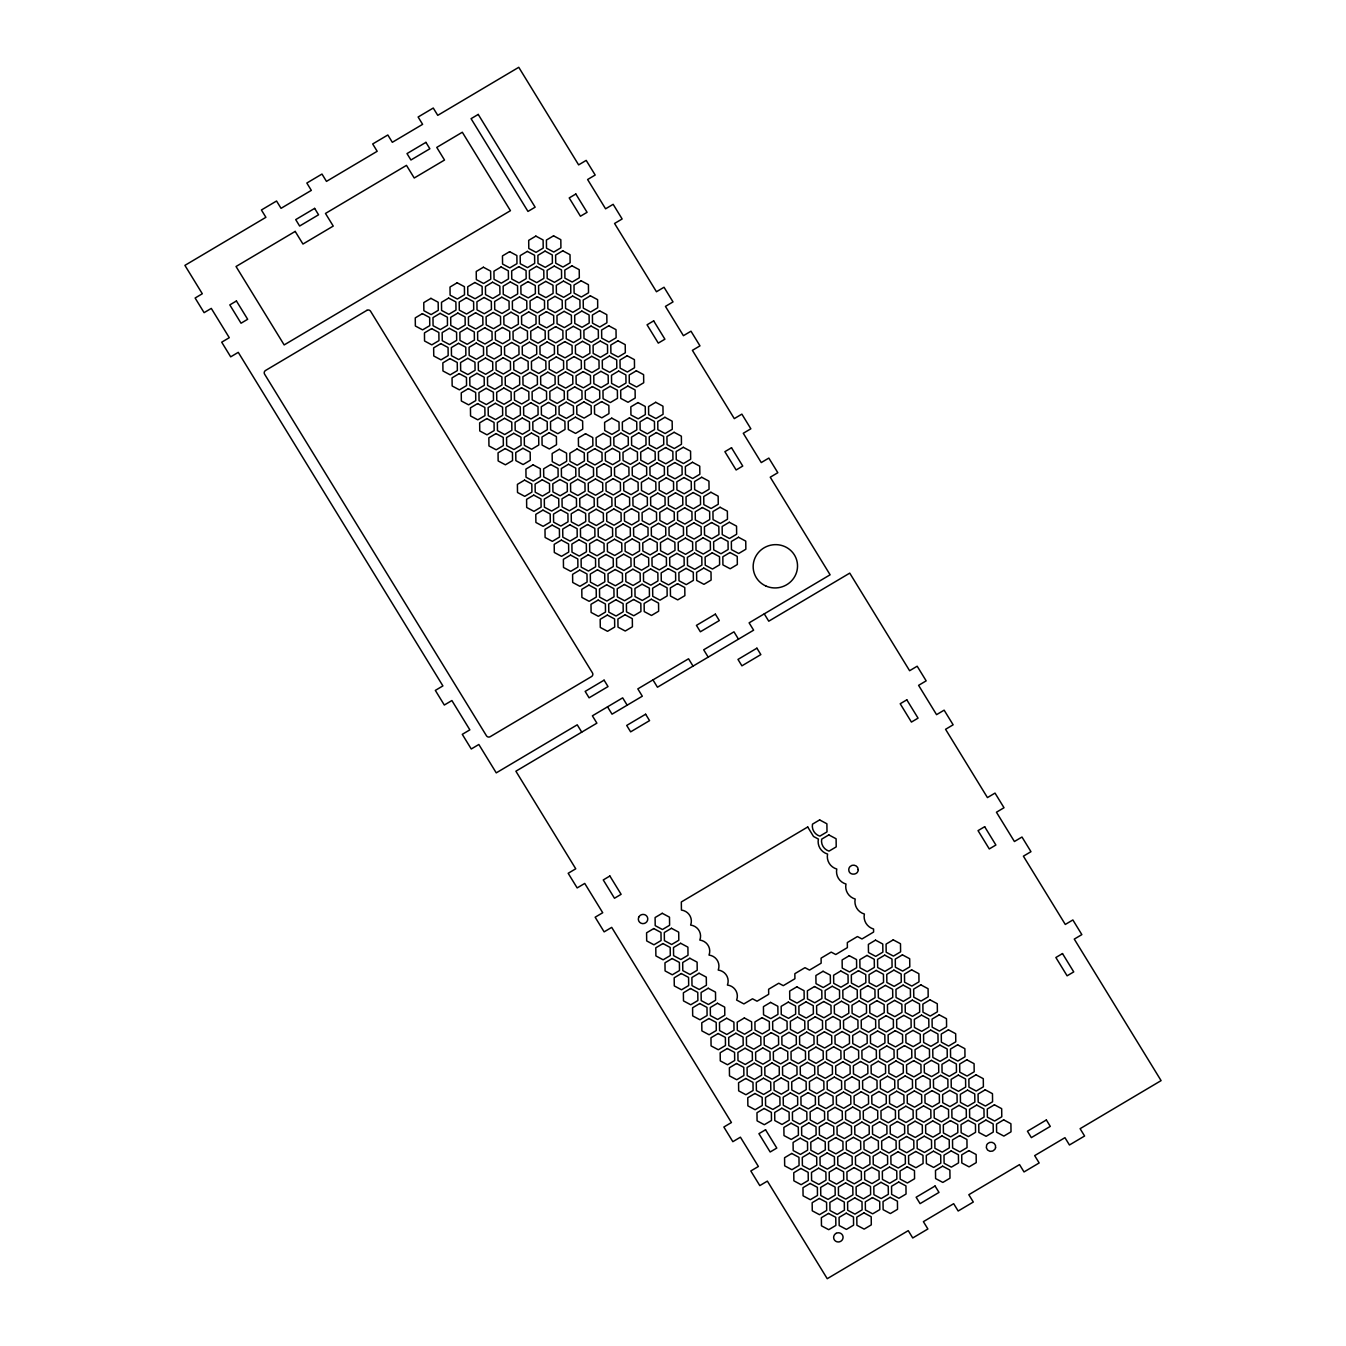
<?xml version="1.0" encoding="UTF-8"?>
<svg xmlns="http://www.w3.org/2000/svg" width="1346" height="1346" viewBox="0 0 1346 1346"><rect width="100%" height="100%" fill="white"/><g stroke="black" fill="none" stroke-linecap="round" stroke-linejoin="round"><path stroke-width="1.5" d="M764.259 613.86L768.751 621.196L849.747 573.127L909.61 670.712L917.181 666.22L926.166 680.857L918.595 685.35L936.564 714.659L944.135 710.166L953.136 724.804L945.565 729.296L987.442 797.589L995.014 793.097L1004.015 807.735L996.444 812.227L1014.413 841.519L1021.984 837.027L1030.969 851.682L1023.397 856.174L1065.292 924.45L1072.863 919.957L1081.848 934.612L1074.276 939.104L1161.093 1080.619L1080.098 1128.688L1084.59 1136.007L1069.447 1144.992L1064.955 1137.673L1034.67 1155.625L1039.162 1162.961L1024.02 1171.945L1019.528 1164.61L968.817 1194.71L973.309 1202.028L958.167 1211.013L953.675 1203.694L923.39 1221.663L927.882 1228.982L912.739 1237.967L908.247 1230.648L827.235 1278.7L767.371 1181.115L759.8 1185.607L750.816 1170.97L758.387 1166.477L740.418 1137.185L732.847 1141.677L723.862 1127.023L731.433 1122.53L611.707 927.377L604.135 931.869L595.151 917.215L602.722 912.723L584.736 883.43L577.165 887.923L568.18 873.285L575.751 868.793L515.888 771.208L596.884 723.155L592.391 715.82L622.676 697.851L627.169 705.186M738.466 639.165L733.974 631.829L703.689 649.798L708.181 657.117M693.039 666.102L688.546 658.783L637.819 688.883L642.311 696.202L612.026 714.171L607.534 706.835M652.961 679.898L657.454 687.217L753.609 630.18L749.116 622.845L830.112 574.792L770.249 477.207L777.82 472.715L768.835 458.077L761.264 462.57L743.278 433.277L750.849 428.785L741.865 414.131L734.293 418.623L692.399 350.347L699.97 345.855L690.986 331.2L683.415 335.692L665.446 306.4L673.017 301.908L664.032 287.253L656.461 291.746L614.567 223.47L622.138 218.977L613.153 204.323L605.582 208.815L587.613 179.523L595.184 175.03L586.2 160.393L578.629 164.885L518.765 67.3L437.753 115.352L433.261 108.033L418.118 117.018L422.61 124.337L392.325 142.306L387.833 134.987L372.691 143.972L377.183 151.29L326.472 181.39L321.98 174.055L306.838 183.039L311.33 190.375L281.045 208.327L276.553 201.008L261.41 209.993L265.902 217.312L184.907 265.381L202.304 293.748L195.12 298.021L204.104 312.659L211.288 308.402L229.274 337.695L221.703 342.187L230.688 356.841L238.259 352.349L442.901 685.905L435.33 690.397L444.315 705.035L451.886 700.543L469.855 729.852L462.284 734.344L471.268 748.982L478.84 744.489L496.253 772.873L577.249 724.804L581.741 732.14M858.193 869.583C858.462 875.472 848.703 875.792 848.771 869.819A4.728 4.593 -15.4 0 1 850.1 866.538C852.741 863.61 858.243 865.562 858.193 869.583M995.569 1147.785L994.879 1149.349A4.728 4.593 -15.4 0 1 986.652 1145.042L987.594 1143.663A4.728 4.593 -15.4 0 1 995.569 1147.785M638.929 916.845L638.475 917.972A4.728 4.593 -15.4 0 0 642.479 923.608A4.728 4.593 -15.4 0 0 647.763 918.914L647.577 917.736A4.728 4.593 -15.4 0 0 644.212 914.557L642.984 914.439A4.728 4.593 -15.4 0 0 638.929 916.845M836.152 1233.34L835.143 1234.046A4.728 4.593 -15.4 0 0 834.621 1240.238A4.728 4.593 -15.4 0 0 840.897 1241.214A4.728 4.593 -15.4 0 0 842.529 1235.174L841.805 1234.198A4.728 4.593 -15.4 0 0 836.152 1233.34M314.644 208.378L295.716 219.617L299.636 226.027L318.565 214.788L314.644 208.378M425.925 142.356L406.997 153.595L410.934 159.989L429.862 148.767L425.925 142.356M478.234 114.427L471.066 118.667L527.969 211.423L535.136 207.183L478.234 114.427M295.195 231.411L236.038 266.508L284.157 344.929L510.437 210.683L462.317 132.244L436.76 147.404L444.517 160.039L414.231 178.008L406.475 165.373L325.48 213.442L333.236 226.078L302.951 244.047L295.195 231.411M236.425 300.982L229.813 304.903L241.035 323.225L247.664 319.288L236.425 300.982M366.819 310.388L265.549 370.47A2.742 2.675 -15.4 0 0 264.59 374.154L486.461 735.791A2.742 2.675 -15.4 0 0 490.213 736.683L591.5 676.584A2.742 2.675 -15.4 0 0 592.459 672.899L370.587 311.263A2.742 2.675 -15.4 0 0 366.819 310.388M575.836 194.009L569.207 197.929L580.446 216.235L587.075 212.315L575.836 194.009M430.922 298.358L423.771 302.598L423.872 310.724L431.124 314.594L438.274 310.337L438.173 302.227L430.922 298.358M457.152 282.795L450.001 287.035L450.102 295.161L457.354 299.031L464.505 294.774L464.404 286.664L457.152 282.795M483.382 267.231L476.232 271.471L476.333 279.598L483.584 283.468L490.735 279.211L490.634 271.101L483.382 267.231M509.612 251.668L502.462 255.908L502.563 264.035L509.814 267.904L516.965 263.648L516.881 255.538L509.612 251.668M535.843 236.105L528.692 240.345L528.793 248.472L536.045 252.341L543.212 248.085L543.111 239.975L535.843 236.105M422.408 313.635L415.258 317.875L415.359 326.001L422.61 329.871L429.761 325.631L429.66 317.505L422.408 313.635M448.639 298.072L441.488 302.312L441.589 310.438L448.841 314.308L455.991 310.068L455.89 301.941L448.639 298.072M474.869 282.509L467.718 286.748L467.819 294.875L475.071 298.745L482.221 294.505L482.12 286.378L474.869 282.509M501.099 266.945L493.948 271.185L494.049 279.312L501.301 283.182L508.452 278.942L508.351 270.815L501.099 266.945M527.329 251.382L520.179 255.622L520.279 263.749L527.531 267.618L534.682 263.379L534.581 255.252L527.329 251.382M553.559 235.819L546.409 240.059L546.51 248.186L553.761 252.055L560.912 247.815L560.828 239.689L553.559 235.819M440.125 313.349L432.975 317.606L433.075 325.715L440.327 329.585L447.478 325.345L447.377 317.219L440.125 313.349M466.355 297.786L459.205 302.042L459.306 310.152L466.557 314.022L473.708 309.782L473.607 301.655L466.355 297.786M492.586 282.223L485.435 286.479L485.536 294.589L492.787 298.459L499.938 294.219L499.837 286.092L492.586 282.223M518.816 266.659L511.665 270.916L511.766 279.026L519.018 282.896L526.168 278.656L526.067 270.529L518.816 266.659M545.046 251.096L537.895 255.353L537.996 263.463L545.248 267.332L552.398 263.093L552.297 254.966L545.046 251.096M431.612 328.626L424.461 332.883L424.545 340.992L431.814 344.862L438.964 340.622L438.863 332.496L431.612 328.626M457.842 313.063L450.691 317.32L450.792 325.429L458.044 329.299L465.194 325.059L465.093 316.933L457.842 313.063M484.072 297.5L476.921 301.756L477.022 309.866L484.274 313.736L491.425 309.496L491.324 301.369L484.072 297.5M510.302 281.937L503.152 286.193L503.253 294.303L510.504 298.173L517.655 293.933L517.554 285.806L510.302 281.937M536.532 266.373L529.382 270.63L529.483 278.74L536.734 282.61L543.885 278.37L543.784 270.243L536.532 266.373M562.763 250.81L555.612 255.067L555.713 263.177L562.965 267.046L570.115 262.806L570.014 254.68L562.763 250.81M449.328 328.34L442.161 332.597L442.262 340.706L449.53 344.576L456.681 340.336L456.58 332.226L449.328 328.34M475.559 312.777L468.408 317.033L468.492 325.143L475.761 329.013L482.911 324.773L482.81 316.663L475.559 312.777M501.789 297.214L494.638 301.47L494.739 309.58L501.991 313.45L509.141 309.21L509.04 301.1L501.789 297.214M528.019 281.651L520.868 285.907L520.969 294.017L528.221 297.887L535.371 293.647L535.271 285.537L528.019 281.651M554.249 266.087L547.099 270.344L547.199 278.454L554.451 282.324L561.602 278.084L561.501 269.957L554.249 266.087M440.798 343.634L433.648 347.874L433.749 355.983L441 359.853L448.168 355.613L448.067 347.504L440.798 343.634M467.045 328.071L459.878 332.311L459.979 340.42L467.23 344.29L474.398 340.05L474.297 331.94L467.045 328.071M493.275 312.508L486.108 316.747L486.209 324.857L493.477 328.727L500.628 324.487L500.527 316.377L493.275 312.508M519.506 296.944L512.355 301.184L512.439 309.294L519.707 313.164L526.858 308.924L526.757 300.814L519.506 296.944M545.736 281.381L538.585 285.621L538.686 293.731L545.938 297.601L553.088 293.361L552.987 285.251L545.736 281.381M571.966 265.818L564.815 270.058L564.916 278.168L572.168 282.037L579.318 277.798L579.217 269.688L571.966 265.818M458.515 343.348L451.364 347.588L451.465 355.697L458.717 359.567L465.867 355.327L465.783 347.218L458.515 343.348M484.745 327.785L477.594 332.025L477.695 340.134L484.947 344.004L492.114 339.764L492.013 331.654L484.745 327.785M510.992 312.222L503.825 316.461L503.926 324.571L511.177 328.441L518.345 324.201L518.244 316.091L510.992 312.222M537.222 296.658L530.055 300.898L530.156 309.008L537.424 312.878L544.575 308.638L544.474 300.528L537.222 296.658M563.452 281.095L556.302 285.335L556.386 293.445L563.654 297.315L570.805 293.075L570.704 284.965L563.452 281.095M450.001 358.625L442.851 362.865L442.952 370.974L450.203 374.844L457.354 370.604L457.253 362.495L450.001 358.625M476.232 343.062L469.081 347.302L469.182 355.411L476.434 359.281L483.584 355.041L483.483 346.932L476.232 343.062M502.462 327.499L495.311 331.739L495.412 339.848L502.664 343.718L509.814 339.478L509.73 331.368L502.462 327.499M528.692 311.936L521.541 316.175L521.642 324.285L528.894 328.155L536.061 323.915L535.96 315.805L528.692 311.936M554.939 296.372L547.772 300.612L547.872 308.722L555.124 312.592L562.292 308.352L562.191 300.242L554.939 296.372M581.169 280.809L574.002 285.049L574.103 293.159L581.371 297.029L588.522 292.789L588.421 284.679L581.169 280.809M467.718 358.339L460.568 362.579L460.669 370.688L467.92 374.558L475.071 370.318L474.97 362.209L467.718 358.339M493.948 342.776L486.798 347.016L486.899 355.125L494.15 358.995L501.301 354.755L501.2 346.645L493.948 342.776M520.179 327.213L513.028 331.453L513.129 339.562L520.38 343.432L527.531 339.192L527.43 331.082L520.179 327.213M546.409 311.649L539.258 315.889L539.359 323.999L546.611 327.869L553.761 323.629L553.677 315.519L546.409 311.649M572.639 296.086L565.488 300.326L565.589 308.436L572.841 312.306L580.008 308.066L579.907 299.956L572.639 296.086M459.205 373.616L452.054 377.856L452.155 385.982L459.407 389.852L466.557 385.595L466.456 377.486L459.205 373.616M485.435 358.053L478.284 362.293L478.385 370.402L485.637 374.289L492.787 370.032L492.686 361.923L485.435 358.053M511.665 342.49L504.514 346.73L504.615 354.839L511.867 358.726L519.018 354.469L518.917 346.359L511.665 342.49M537.895 326.927L530.745 331.166L530.846 339.276L538.097 343.163L545.248 338.906L545.147 330.796L537.895 326.927M564.125 311.363L556.975 315.603L557.076 323.713L564.327 327.6L571.478 323.343L571.377 315.233L564.125 311.363M590.356 295.8L583.205 300.04L583.306 308.15L590.558 312.036L597.708 307.78L597.624 299.67L590.356 295.8M476.921 373.33L469.771 377.57L469.872 385.696L477.123 389.566L484.274 385.309L484.173 377.2L476.921 373.33M503.152 357.767L496.001 362.007L496.102 370.133L503.354 374.003L510.504 369.746L510.403 361.637L503.152 357.767M529.382 342.204L522.231 346.444L522.332 354.57L529.584 358.44L536.734 354.183L536.633 346.073L529.382 342.204M555.612 326.641L548.461 330.88L548.562 339.007L555.814 342.877L562.965 338.62L562.864 330.51L555.612 326.641M581.842 311.077L574.692 315.317L574.792 323.444L582.044 327.314L589.195 323.057L589.094 314.947L581.842 311.077M468.408 388.607L461.257 392.847L461.341 400.973L468.61 404.843L475.761 400.586L475.66 392.477L468.408 388.607M494.638 373.044L487.488 377.284L487.589 385.41L494.84 389.28L501.991 385.023L501.89 376.914L494.638 373.044M520.868 357.481L513.718 361.721L513.819 369.847L521.07 373.717L528.221 369.46L528.12 361.351L520.868 357.481M547.099 341.918L539.948 346.158L540.049 354.284L547.3 358.154L554.451 353.897L554.35 345.787L547.099 341.918M573.329 326.355L566.178 330.594L566.279 338.721L573.531 342.591L580.681 338.334L580.58 330.224L573.329 326.355M599.559 310.791L592.408 315.031L592.509 323.158L599.761 327.028L606.911 322.771L606.81 314.661L599.559 310.791M486.125 388.321L478.957 392.561L479.058 400.687L486.327 404.557L493.477 400.317L493.376 392.191L486.125 388.321M512.355 372.758L505.204 376.998L505.288 385.124L512.557 388.994L519.707 384.754L519.606 376.628L512.355 372.758M538.585 357.195L531.434 361.435L531.535 369.561L538.787 373.431L545.938 369.191L545.837 361.065L538.585 357.195M564.815 341.632L557.665 345.872L557.766 353.998L565.017 357.868L572.168 353.628L572.067 345.501L564.815 341.632M591.045 326.069L583.895 330.308L583.996 338.435L591.247 342.305L598.398 338.065L598.297 329.938L591.045 326.069M477.594 403.598L470.444 407.855L470.545 415.964L477.796 419.834L484.964 415.594L484.863 407.468L477.594 403.598M503.841 388.035L496.674 392.292L496.775 400.401L504.027 404.271L511.194 400.031L511.093 391.905L503.841 388.035M530.072 372.472L522.904 376.729L523.005 384.838L530.274 388.708L537.424 384.468L537.323 376.342L530.072 372.472M556.302 356.909L549.151 361.165L549.235 369.275L556.504 373.145L563.654 368.905L563.553 360.778L556.302 356.909M582.532 341.346L575.381 345.602L575.482 353.712L582.734 357.582L589.885 353.342L589.784 345.215L582.532 341.346M608.762 325.782L601.612 330.039L601.712 338.149L608.964 342.019L616.115 337.779L616.014 329.652L608.762 325.782M495.311 403.312L488.161 407.569L488.262 415.678L495.513 419.548L502.664 415.308L502.58 407.182L495.311 403.312M521.541 387.749L514.391 392.006L514.492 400.115L521.743 403.985L528.911 399.745L528.81 391.619L521.541 387.749M547.788 372.186L540.621 376.443L540.722 384.552L547.973 388.422L555.141 384.182L555.04 376.056L547.788 372.186M574.019 356.623L566.851 360.879L566.952 368.989L574.22 372.859L581.371 368.619L581.27 360.492L574.019 356.623M600.249 341.06L593.098 345.316L593.182 353.426L600.451 357.296L607.601 353.056L607.5 344.929L600.249 341.06M486.798 418.589L479.647 422.846L479.748 430.956L487 434.825L494.15 430.585L494.049 422.459L486.798 418.589M513.028 403.026L505.877 407.283L505.978 415.392L513.23 419.262L520.38 415.022L520.279 406.896L513.028 403.026M539.258 387.463L532.107 391.72L532.208 399.829L539.46 403.699L546.611 399.459L546.526 391.333L539.258 387.463M565.488 371.9L558.338 376.157L558.439 384.266L565.69 388.136L572.858 383.896L572.757 375.77L565.488 371.9M591.735 356.337L584.568 360.593L584.669 368.703L591.92 372.573L599.088 368.333L598.987 360.206L591.735 356.337M617.965 340.774L610.798 345.03L610.899 353.14L618.167 357.01L625.318 352.77L625.217 344.643L617.965 340.774M653.668 320.87L647.056 324.807L658.278 343.112L664.907 339.192L653.668 320.87M504.514 418.32L497.364 422.56L497.465 430.67L504.716 434.539L511.867 430.299L511.766 422.19L504.514 418.32M530.745 402.757L523.594 406.997L523.695 415.106L530.947 418.976L538.097 414.736L537.996 406.627L530.745 402.757M556.975 387.194L549.824 391.434L549.925 399.543L557.177 403.413L564.327 399.173L564.226 391.063L556.975 387.194M583.205 371.631L576.054 375.871L576.155 383.98L583.407 387.85L590.558 383.61L590.473 375.5L583.205 371.631M609.435 356.051L602.285 360.307L602.385 368.417L609.637 372.287L616.805 368.047L616.704 359.937L609.435 356.051M496.001 433.597L488.85 437.837L488.951 445.947L496.203 449.816L503.354 445.576L503.253 437.467L496.001 433.597M522.231 418.034L515.081 422.274L515.182 430.384L522.433 434.253L529.584 430.013L529.483 421.904L522.231 418.034M548.461 402.471L541.311 406.711L541.412 414.82L548.663 418.69L555.814 414.45L555.713 406.341L548.461 402.471M574.692 386.908L567.541 391.148L567.642 399.257L574.893 403.127L582.044 398.887L581.943 390.777L574.692 386.908M600.922 371.345L593.771 375.584L593.872 383.694L601.124 387.564L608.274 383.324L608.173 375.214L600.922 371.345M627.152 355.781L620.001 360.021L620.102 368.131L627.354 372.001L634.504 367.761L634.42 359.651L627.152 355.781M513.718 433.311L506.567 437.551L506.668 445.661L513.92 449.53L521.07 445.29L520.969 437.181L513.718 433.311M539.948 417.748L532.797 421.988L532.898 430.097L540.15 433.967L547.3 429.727L547.199 421.618L539.948 417.748M566.178 402.185L559.027 406.425L559.128 414.534L566.38 418.404L573.531 414.164L573.43 406.055L566.178 402.185M592.408 386.622L585.258 390.862L585.359 398.971L592.61 402.841L599.761 398.601L599.66 390.491L592.408 386.622M618.638 371.059L611.488 375.298L611.589 383.408L618.84 387.278L625.991 383.038L625.89 374.928L618.638 371.059M505.204 448.588L498.054 452.828L498.138 460.938L505.406 464.807L512.557 460.568L512.456 452.458L505.204 448.588M531.434 433.025L524.284 437.265L524.385 445.375L531.636 449.244L538.787 445.004L538.686 436.895L531.434 433.025M557.665 417.462L550.514 421.702L550.615 429.811L557.867 433.681L565.017 429.441L564.916 421.332L557.665 417.462M583.895 401.899L576.744 406.139L576.845 414.248L584.097 418.118L591.247 413.878L591.146 405.769L583.895 401.899M610.125 386.336L602.974 390.576L603.075 398.685L610.327 402.555L617.478 398.315L617.377 390.205L610.125 386.336M636.355 370.773L629.205 375.012L629.305 383.122L636.557 386.992L643.708 382.752L643.607 374.642L636.355 370.773M522.921 448.302L515.754 452.542L515.855 460.652L523.123 464.538L530.274 460.282L530.173 452.172L522.921 448.302M549.151 432.739L542.001 436.979L542.085 445.089L549.353 448.975L556.504 444.718L556.403 436.609L549.151 432.739M575.381 417.176L568.231 421.416L568.332 429.525L575.583 433.412L582.734 429.155L582.633 421.046L575.381 417.176M601.612 401.613L594.461 405.853L594.562 413.962L601.813 417.849L608.964 413.592L608.863 405.483L601.612 401.613M627.842 386.05L620.691 390.29L620.792 398.399L628.044 402.286L635.194 398.029L635.093 389.919L627.842 386.05M533.066 464.841L525.916 469.081L526.017 477.207L533.268 481.077L540.419 476.837L540.318 468.711L533.066 464.841M559.297 449.278L552.146 453.518L552.247 461.644L559.499 465.514L566.649 461.274L566.548 453.148L559.297 449.278M585.527 433.715L578.376 437.955L578.477 446.081L585.729 449.951L592.879 445.711L592.778 437.585L585.527 433.715M611.757 418.152L604.606 422.392L604.707 430.518L611.959 434.388L619.11 430.148L619.009 422.021L611.757 418.152M637.987 402.589L630.837 406.829L630.938 414.955L638.189 418.825L645.34 414.585L645.239 406.458L637.987 402.589M524.553 480.118L517.402 484.375L517.503 492.485L524.755 496.354L531.906 492.114L531.805 483.988L524.553 480.118M550.783 464.555L543.633 468.812L543.734 476.921L550.985 480.791L558.136 476.551L558.035 468.425L550.783 464.555M577.013 448.992L569.863 453.249L569.964 461.358L577.215 465.228L584.366 460.988L584.265 452.862L577.013 448.992M603.244 433.429L596.093 437.686L596.194 445.795L603.445 449.665L610.596 445.425L610.495 437.299L603.244 433.429M629.474 417.866L622.323 422.122L622.424 430.232L629.676 434.102L636.826 429.862L636.725 421.735L629.474 417.866M655.704 402.303L648.553 406.559L648.654 414.669L655.906 418.539L663.056 414.299L662.955 406.172L655.704 402.303M542.27 479.832L535.102 484.089L535.203 492.199L542.472 496.068L549.622 491.828L549.521 483.702L542.27 479.832M568.5 464.269L561.349 468.526L561.45 476.635L568.702 480.505L575.852 476.265L575.751 468.139L568.5 464.269M594.73 448.706L587.579 452.963L587.68 461.072L594.932 464.942L602.083 460.702L601.982 452.576L594.73 448.706M620.96 433.143L613.81 437.4L613.911 445.509L621.162 449.379L628.313 445.139L628.212 437.013L620.96 433.143M647.19 417.58L640.04 421.836L640.141 429.946L647.392 433.816L654.543 429.576L654.442 421.449L647.19 417.58M533.756 495.109L526.589 499.366L526.69 507.476L533.941 511.345L541.109 507.106L541.008 498.996L533.756 495.109M559.986 479.546L552.819 483.803L552.92 491.913L560.172 495.782L567.339 491.542L567.238 483.433L559.986 479.546M586.217 463.983L579.049 468.24L579.15 476.349L586.419 480.219L593.569 475.979L593.468 467.87L586.217 463.983M612.447 448.42L605.296 452.677L605.397 460.786L612.649 464.656L619.799 460.416L619.698 452.306L612.447 448.42M638.677 432.857L631.526 437.114L631.627 445.223L638.879 449.093L646.03 444.853L645.929 436.743L638.677 432.857M664.907 417.294L657.757 421.55L657.858 429.66L665.109 433.53L672.26 429.29L672.159 421.18L664.907 417.294M551.456 494.84L544.306 499.08L544.407 507.19L551.658 511.059L558.826 506.819L558.725 498.71L551.456 494.84M577.703 479.277L570.536 483.517L570.637 491.627L577.888 495.496L585.056 491.256L584.955 483.147L577.703 479.277M603.933 463.714L596.766 467.954L596.867 476.063L604.118 479.933L611.286 475.693L611.185 467.584L603.933 463.714M630.164 448.151L622.996 452.391L623.097 460.5L630.365 464.37L637.516 460.13L637.415 452.02L630.164 448.151M656.394 432.588L649.243 436.827L649.327 444.937L656.596 448.807L663.746 444.567L663.645 436.457L656.394 432.588M542.943 510.117L535.792 514.357L535.893 522.467L543.145 526.336L550.295 522.097L550.194 513.987L542.943 510.117M569.173 494.554L562.022 498.794L562.123 506.904L569.375 510.773L576.525 506.533L576.425 498.424L569.173 494.554M595.403 478.991L588.252 483.231L588.353 491.34L595.605 495.21L602.772 490.97L602.672 482.861L595.403 478.991M621.65 463.428L614.483 467.668L614.584 475.777L621.835 479.647L629.003 475.407L628.902 467.298L621.65 463.428M647.88 447.865L640.713 452.105L640.814 460.214L648.065 464.084L655.233 459.844L655.132 451.734L647.88 447.865M674.11 432.302L666.943 436.541L667.044 444.651L674.312 448.521L681.463 444.281L681.362 436.171L674.11 432.302M560.659 509.831L553.509 514.071L553.61 522.181L560.861 526.05L568.012 521.811L567.911 513.701L560.659 509.831M586.89 494.268L579.739 498.508L579.84 506.618L587.092 510.487L594.242 506.247L594.141 498.138L586.89 494.268M613.12 478.705L605.969 482.945L606.07 491.054L613.322 494.924L620.472 490.684L620.371 482.575L613.12 478.705M639.35 463.142L632.199 467.382L632.3 475.491L639.552 479.361L646.719 475.121L646.618 467.012L639.35 463.142M665.597 447.579L658.43 451.819L658.53 459.928L665.782 463.798L672.95 459.558L672.849 451.448L665.597 447.579M552.146 525.108L544.995 529.348L545.096 537.458L552.348 541.344L559.499 537.088L559.398 528.978L552.146 525.108M578.376 509.545L571.226 513.785L571.327 521.895L578.578 525.781L585.729 521.525L585.628 513.415L578.376 509.545M604.606 493.982L597.456 498.222L597.557 506.332L604.808 510.218L611.959 505.961L611.858 497.852L604.606 493.982M630.837 478.419L623.686 482.659L623.787 490.768L631.038 494.655L638.189 490.398L638.088 482.289L630.837 478.419M657.067 462.856L649.916 467.096L650.017 475.205L657.269 479.092L664.419 474.835L664.318 466.726L657.067 462.856M683.297 447.293L676.146 451.533L676.247 459.642L683.499 463.529L690.666 459.272L690.565 451.162L683.297 447.293M569.863 524.822L562.712 529.062L562.813 537.189L570.065 541.058L577.215 536.802L577.114 528.692L569.863 524.822M596.093 509.259L588.942 513.499L589.043 521.625L596.295 525.495L603.445 521.239L603.345 513.129L596.093 509.259M622.323 493.696L615.172 497.936L615.273 506.062L622.525 509.932L629.676 505.675L629.575 497.566L622.323 493.696M648.553 478.133L641.403 482.373L641.504 490.499L648.755 494.369L655.906 490.112L655.805 482.003L648.553 478.133M674.783 462.57L667.633 466.81L667.734 474.936L674.985 478.806L682.136 474.549L682.035 466.439L674.783 462.57M561.349 540.099L554.199 544.339L554.3 552.466L561.551 556.335L568.702 552.079L568.601 543.969L561.349 540.099M587.579 524.536L580.429 528.776L580.53 536.903L587.781 540.772L594.932 536.516L594.831 528.406L587.579 524.536M613.81 508.973L606.659 513.213L606.76 521.339L614.012 525.209L621.162 520.952L621.061 512.843L613.81 508.973M640.04 493.41L632.889 497.65L632.99 505.776L640.242 509.646L647.392 505.389L647.291 497.28L640.04 493.41M666.27 477.847L659.119 482.087L659.22 490.213L666.472 494.083L673.623 489.826L673.522 481.717L666.27 477.847M692.5 462.284L685.35 466.524L685.451 474.65L692.702 478.52L699.853 474.263L699.752 466.153L692.5 462.284M731.517 447.747L724.888 451.684L736.127 469.99L742.74 466.053L731.517 447.747M579.066 539.813L571.899 544.053L572 552.18L579.268 556.049L586.419 551.81L586.318 543.683L579.066 539.813M605.296 524.25L598.146 528.49L598.247 536.617L605.498 540.486L612.649 536.246L612.548 528.12L605.296 524.25M631.526 508.687L624.376 512.927L624.477 521.053L631.728 524.923L638.879 520.683L638.778 512.557L631.526 508.687M657.757 493.124L650.606 497.364L650.707 505.49L657.958 509.36L665.109 505.12L665.008 496.994L657.757 493.124M683.987 477.561L676.836 481.801L676.937 489.927L684.189 493.797L691.339 489.557L691.238 481.431L683.987 477.561M570.553 555.09L563.385 559.33L563.486 567.457L570.738 571.327L577.905 567.087L577.804 558.96L570.553 555.09M596.783 539.527L589.615 543.767L589.716 551.894L596.968 555.763L604.135 551.524L604.034 543.397L596.783 539.527M623.013 523.964L615.845 528.204L615.946 536.331L623.215 540.2L630.365 535.96L630.265 527.834L623.013 523.964M649.243 508.401L642.092 512.641L642.193 520.767L649.445 524.637L656.596 520.397L656.495 512.271L649.243 508.401M675.473 492.838L668.323 497.078L668.424 505.204L675.675 509.074L682.826 504.834L682.725 496.708L675.473 492.838M701.703 477.275L694.553 481.515L694.654 489.641L701.905 493.511L709.056 489.271L708.955 481.145L701.703 477.275M588.252 554.804L581.102 559.061L581.203 567.171L588.454 571.04L595.622 566.801L595.521 558.674L588.252 554.804M614.499 539.241L607.332 543.498L607.433 551.608L614.685 555.477L621.852 551.237L621.751 543.111L614.499 539.241M640.73 523.678L633.562 527.935L633.663 536.045L640.915 539.914L648.082 535.674L647.981 527.548L640.73 523.678M666.96 508.115L659.792 512.372L659.893 520.481L667.162 524.351L674.312 520.111L674.211 511.985L666.96 508.115M693.19 492.552L686.039 496.809L686.124 504.918L693.392 508.788L700.543 504.548L700.442 496.422L693.19 492.552M579.739 570.081L572.588 574.338L572.689 582.448L579.941 586.318L587.092 582.078L586.991 573.951L579.739 570.081M605.969 554.518L598.819 558.775L598.92 566.885L606.171 570.754L613.322 566.515L613.221 558.388L605.969 554.518M632.199 538.955L625.049 543.212L625.15 551.322L632.401 555.191L639.569 550.951L639.468 542.825L632.199 538.955M658.446 523.392L651.279 527.649L651.38 535.758L658.631 539.628L665.799 535.388L665.698 527.262L658.446 523.392M684.677 507.829L677.509 512.086L677.61 520.195L684.862 524.065L692.029 519.825L691.928 511.699L684.677 507.829M710.907 492.266L703.739 496.523L703.84 504.632L711.109 508.502L718.259 504.262L718.158 496.136L710.907 492.266M597.456 569.795L590.305 574.052L590.406 582.162L597.658 586.032L604.808 581.792L604.707 573.682L597.456 569.795M623.686 554.232L616.535 558.489L616.636 566.599L623.888 570.468L631.038 566.229L630.938 558.119L623.686 554.232M649.916 538.669L642.765 542.926L642.866 551.036L650.118 554.905L657.269 550.665L657.168 542.556L649.916 538.669M676.146 523.106L668.996 527.363L669.097 535.472L676.348 539.342L683.516 535.102L683.415 526.993L676.146 523.106M702.393 507.543L695.226 511.8L695.327 519.909L702.578 523.779L709.746 519.539L709.645 511.43L702.393 507.543M588.942 585.089L581.792 589.329L581.893 597.439L589.144 601.309L596.295 597.069L596.194 588.959L588.942 585.089M615.172 569.526L608.022 573.766L608.123 581.876L615.374 585.746L622.525 581.506L622.424 573.396L615.172 569.526M641.403 553.963L634.252 558.203L634.353 566.313L641.605 570.182L648.755 565.943L648.654 557.833L641.403 553.963M667.633 538.4L660.482 542.64L660.583 550.75L667.835 554.619L674.985 550.379L674.884 542.27L667.633 538.4M693.863 522.837L686.712 527.077L686.813 535.186L694.065 539.056L701.216 534.816L701.115 526.707L693.863 522.837M720.093 507.274L712.943 511.514L713.044 519.623L720.295 523.493L727.463 519.253L727.362 511.144L720.093 507.274M606.659 584.803L599.508 589.043L599.609 597.153L606.861 601.023L614.012 596.783L613.911 588.673L606.659 584.803M632.889 569.24L625.739 573.48L625.84 581.59L633.091 585.46L640.242 581.22L640.141 573.11L632.889 569.24M659.119 553.677L651.969 557.917L652.07 566.027L659.321 569.896L666.472 565.657L666.371 557.547L659.119 553.677M685.35 538.114L678.199 542.354L678.3 550.464L685.551 554.333L692.702 550.093L692.601 541.984L685.35 538.114M711.58 522.551L704.429 526.791L704.53 534.9L711.782 538.77L718.932 534.53L718.831 526.421L711.58 522.551M598.146 600.08L590.995 604.32L591.096 612.43L598.347 616.3L605.498 612.06L605.397 603.95L598.146 600.08M624.376 584.517L617.225 588.757L617.326 596.867L624.578 600.737L631.728 596.497L631.627 588.387L624.376 584.517M650.606 568.954L643.455 573.194L643.556 581.304L650.808 585.174L657.958 580.934L657.858 572.824L650.606 568.954M676.836 553.391L669.685 557.631L669.786 565.741L677.038 569.61L684.189 565.37L684.088 557.261L676.836 553.391M703.066 537.828L695.916 542.068L696.017 550.178L703.268 554.047L710.419 549.807L710.318 541.698L703.066 537.828M729.296 522.265L722.146 526.505L722.247 534.614L729.498 538.484L736.649 534.244L736.548 526.135L729.296 522.265M615.862 599.794L608.695 604.034L608.796 612.144L616.064 616.014L623.215 611.774L623.114 603.664L615.862 599.794M642.092 584.231L634.942 588.471L635.043 596.581L642.294 600.451L649.445 596.211L649.344 588.101L642.092 584.231M668.323 568.668L661.172 572.908L661.273 581.018L668.525 584.887L675.675 580.648L675.574 572.538L668.323 568.668M694.553 553.105L687.402 557.345L687.503 565.455L694.755 569.324L701.905 565.084L701.804 556.975L694.553 553.105M720.783 537.542L713.632 541.782L713.733 549.891L720.985 553.761L728.136 549.521L728.035 541.412L720.783 537.542M607.349 615.072L600.181 619.311L600.282 627.438L607.534 631.308L614.701 627.051L614.6 618.941L607.349 615.072M633.579 599.508L626.412 603.748L626.513 611.875L633.764 615.745L640.932 611.488L640.831 603.378L633.579 599.508M659.809 583.945L652.642 588.185L652.743 596.312L660.011 600.181L667.162 595.925L667.061 587.815L659.809 583.945M686.039 568.382L678.889 572.622L678.99 580.749L686.241 584.618L693.392 580.362L693.291 572.252L686.039 568.382M712.27 552.819L705.119 557.059L705.22 565.185L712.471 569.055L719.622 564.798L719.521 556.689L712.27 552.819M738.5 537.256L731.349 541.496L731.45 549.622L738.702 553.492L745.852 549.235L745.751 541.126L738.5 537.256M625.049 614.785L617.898 619.025L617.999 627.152L625.251 631.022L632.418 626.765L632.317 618.655L625.049 614.785M651.296 599.222L644.128 603.462L644.229 611.589L651.481 615.459L658.648 611.202L658.547 603.092L651.296 599.222M677.526 583.659L670.358 587.899L670.459 596.026L677.711 599.895L684.878 595.639L684.778 587.529L677.526 583.659M703.756 568.096L696.589 572.336L696.69 580.463L703.958 584.332L711.109 580.076L711.008 571.966L703.756 568.096M729.986 552.533L722.836 556.773L722.92 564.899L730.188 568.769L737.339 564.512L737.238 556.403L729.986 552.533M604.085 680.167L585.157 691.407L589.094 697.817L608.022 686.578L604.085 680.167M715.365 614.146L696.437 625.368L700.374 631.779L719.302 620.556L715.365 614.146M645.626 714.221L626.698 725.444L630.635 731.854L649.563 720.632L645.626 714.221M756.906 648.183L737.978 659.422L741.915 665.833L760.843 654.593L756.906 648.183M609.873 876.01L603.26 879.948L614.483 898.253L621.112 894.316L609.873 876.01M906.817 699.836L900.205 703.756L911.427 722.079L918.056 718.141L906.817 699.836M662.249 913.295L655.098 917.535L655.199 925.644L662.451 929.514L669.601 925.274L669.5 917.164L662.249 913.295M807.718 826.982L681.328 901.971L681.429 910.081A11.609 11.29 -15.4 0 1 690.633 925.072A11.609 11.29 -15.4 0 1 699.836 940.08A11.609 11.29 -15.4 0 1 709.022 955.071A11.609 11.29 -15.4 0 1 718.226 970.062A11.609 11.29 -15.4 0 1 727.429 985.053A11.609 11.29 -15.4 0 1 736.632 1000.044L743.884 1003.914L752.515 998.799L757.058 1001.222L768.684 994.307L768.616 989.243L778.745 983.236L783.288 985.659L794.914 978.744L794.847 973.68L804.975 967.673L809.518 970.096L821.144 963.181L821.094 958.116L831.205 952.11L835.748 954.533L847.374 947.618L847.324 942.553L857.452 936.547L861.978 938.97L873.604 932.055L873.571 929.026A13.527 13.14 -15.4 0 1 864.368 914.035A13.527 13.14 -15.4 0 1 855.181 899.027A13.527 13.14 -15.4 0 1 845.978 884.036A13.527 13.14 -15.4 0 1 836.775 869.045A13.527 13.14 -15.4 0 1 827.571 854.054A13.527 13.14 -15.4 0 1 818.385 839.063L813.522 836.472L807.718 826.982M819.647 819.916L812.479 824.156A11.02 10.718 -15.4 0 0 819.849 836.135L826.999 831.895L826.898 823.786L819.647 819.916M653.735 928.572L646.585 932.812L646.686 940.921L653.937 944.791L661.088 940.551L660.987 932.442L653.735 928.572M671.452 928.286L664.301 932.526L664.402 940.635L671.654 944.505L678.805 940.265L678.704 932.155L671.452 928.286M828.833 834.907L821.683 839.147A11.02 10.718 -15.4 0 0 829.035 851.126L836.203 846.886L836.102 838.777L828.833 834.907M662.939 943.563L655.788 947.803L655.889 955.912L663.141 959.799L670.291 955.542L670.19 947.433L662.939 943.563M680.655 943.277L673.505 947.517L673.589 955.643L680.857 959.513L688.008 955.256L687.907 947.147L680.655 943.277M672.142 958.554L664.974 962.794L665.075 970.92L672.327 974.79L679.494 970.533L679.394 962.424L672.142 958.554M689.842 958.268L682.691 962.508L682.792 970.634L690.044 974.504L697.211 970.264L697.11 962.138L689.842 958.268M681.328 973.545L674.178 977.785L674.279 985.911L681.53 989.781L688.681 985.541L688.58 977.415L681.328 973.545M699.045 973.259L691.894 977.516L691.995 985.625L699.247 989.495L706.398 985.255L706.297 977.129L699.045 973.259M690.532 988.536L683.381 992.793L683.482 1000.902L690.734 1004.772L697.884 1000.532L697.783 992.406L690.532 988.536M708.248 988.25L701.098 992.507L701.199 1000.616L708.45 1004.486L715.601 1000.246L715.5 992.137L708.248 988.25M984.666 826.713L978.037 830.633L989.276 848.939L995.889 845.019L984.666 826.713M699.735 1003.544L692.584 1007.784L692.685 1015.894L699.937 1019.763L707.087 1015.523L706.986 1007.414L699.735 1003.544M717.452 1003.258L710.301 1007.498L710.385 1015.607L717.654 1019.477L724.804 1015.237L724.703 1007.128L717.452 1003.258M708.938 1018.535L701.771 1022.775L701.872 1030.885L709.123 1034.754L716.291 1030.514L716.19 1022.405L708.938 1018.535M726.638 1018.249L719.487 1022.489L719.588 1030.599L726.84 1034.485L734.007 1030.228L733.907 1022.119L726.638 1018.249M718.125 1033.526L710.974 1037.766L711.075 1045.892L718.327 1049.762L725.477 1045.505L725.376 1037.396L718.125 1033.526M744.355 1017.963L737.204 1022.203L737.305 1030.329L744.557 1034.199L751.707 1029.942L751.623 1021.833L744.355 1017.963M770.585 1002.4L763.434 1006.64L763.535 1014.766L770.787 1018.636L777.954 1014.379L777.853 1006.27L770.585 1002.4M796.832 986.837L789.665 991.077L789.765 999.203L797.017 1003.073L804.185 998.816L804.084 990.706L796.832 986.837M823.062 971.274L815.895 975.514L815.996 983.64L823.247 987.51L830.415 983.253L830.314 975.143L823.062 971.274M849.292 955.71L842.125 959.95L842.226 968.077L849.494 971.947L856.645 967.69L856.544 959.58L849.292 955.71M875.523 940.147L868.372 944.387L868.473 952.514L875.724 956.383L882.875 952.127L882.774 944.017L875.523 940.147M735.841 1033.24L728.691 1037.48L728.792 1045.606L736.043 1049.476L743.194 1045.219L743.093 1037.11L735.841 1033.24M762.072 1017.677L754.921 1021.917L755.022 1030.043L762.273 1033.913L769.424 1029.656L769.323 1021.547L762.072 1017.677M788.302 1002.114L781.151 1006.354L781.252 1014.48L788.504 1018.35L795.654 1014.093L795.57 1005.984L788.302 1002.114M814.532 986.551L807.381 990.791L807.482 998.917L814.734 1002.787L821.901 998.53L821.8 990.42L814.532 986.551M840.779 970.988L833.611 975.227L833.712 983.354L840.964 987.224L848.131 982.967L848.03 974.857L840.779 970.988M867.009 955.424L859.842 959.664L859.943 967.791L867.194 971.661L874.362 967.404L874.261 959.294L867.009 955.424M893.239 939.861L886.072 944.101L886.173 952.228L893.441 956.097L900.592 951.841L900.491 943.731L893.239 939.861M727.328 1048.517L720.177 1052.757L720.278 1060.884L727.53 1064.753L734.68 1060.497L734.58 1052.387L727.328 1048.517M753.558 1032.954L746.407 1037.194L746.508 1045.32L753.76 1049.19L760.911 1044.933L760.81 1036.824L753.558 1032.954M779.788 1017.391L772.638 1021.631L772.739 1029.757L779.99 1033.627L787.141 1029.37L787.04 1021.261L779.788 1017.391M806.018 1001.828L798.868 1006.068L798.969 1014.194L806.22 1018.064L813.371 1013.807L813.27 1005.698L806.018 1001.828M832.249 986.265L825.098 990.505L825.199 998.631L832.451 1002.501L839.601 998.244L839.517 990.134L832.249 986.265M858.479 970.702L851.328 974.941L851.429 983.068L858.681 986.938L865.848 982.681L865.747 974.571L858.479 970.702M884.726 955.138L877.558 959.378L877.659 967.505L884.911 971.375L892.078 967.118L891.977 959.008L884.726 955.138M745.045 1048.231L737.894 1052.471L737.995 1060.598L745.247 1064.467L752.397 1060.227L752.296 1052.101L745.045 1048.231M771.275 1032.668L764.124 1036.908L764.225 1045.034L771.477 1048.904L778.627 1044.664L778.526 1036.538L771.275 1032.668M797.505 1017.105L790.354 1021.345L790.455 1029.471L797.707 1033.341L804.858 1029.101L804.757 1020.975L797.505 1017.105M823.735 1001.542L816.585 1005.782L816.686 1013.908L823.937 1017.778L831.088 1013.538L830.987 1005.412L823.735 1001.542M849.965 985.979L842.815 990.219L842.916 998.345L850.167 1002.215L857.318 997.975L857.217 989.848L849.965 985.979M876.196 970.416L869.045 974.655L869.146 982.782L876.397 986.652L883.548 982.412L883.447 974.285L876.196 970.416M902.426 954.852L895.275 959.092L895.376 967.219L902.628 971.089L909.795 966.849L909.694 958.722L902.426 954.852M736.531 1063.508L729.381 1067.765L729.482 1075.875L736.733 1079.744L743.884 1075.504L743.783 1067.378L736.531 1063.508M762.761 1047.945L755.611 1052.202L755.712 1060.312L762.963 1064.181L770.114 1059.941L770.013 1051.815L762.761 1047.945M788.992 1032.382L781.841 1036.639L781.942 1044.748L789.193 1048.618L796.344 1044.378L796.243 1036.252L788.992 1032.382M815.222 1016.819L808.071 1021.076L808.172 1029.185L815.424 1033.055L822.574 1028.815L822.473 1020.689L815.222 1016.819M841.452 1001.256L834.301 1005.512L834.402 1013.622L841.654 1017.492L848.804 1013.252L848.703 1005.125L841.452 1001.256M867.682 985.693L860.531 989.949L860.632 998.059L867.884 1001.929L875.035 997.689L874.934 989.562L867.682 985.693M893.912 970.13L886.762 974.386L886.863 982.496L894.114 986.366L901.265 982.126L901.164 973.999L893.912 970.13M754.248 1063.222L747.097 1067.479L747.181 1075.589L754.45 1079.458L761.6 1075.218L761.5 1067.092L754.248 1063.222M780.478 1047.659L773.327 1051.916L773.428 1060.025L780.68 1063.895L787.831 1059.655L787.73 1051.529L780.478 1047.659M806.708 1032.096L799.558 1036.353L799.659 1044.462L806.91 1048.332L814.061 1044.092L813.96 1035.966L806.708 1032.096M832.938 1016.533L825.788 1020.79L825.889 1028.899L833.14 1032.769L840.291 1028.529L840.19 1020.403L832.938 1016.533M859.169 1000.97L852.018 1005.226L852.119 1013.336L859.371 1017.206L866.521 1012.966L866.42 1004.839L859.169 1000.97M885.399 985.407L878.248 989.663L878.349 997.773L885.601 1001.643L892.751 997.403L892.65 989.276L885.399 985.407M911.629 969.843L904.478 974.1L904.579 982.21L911.831 986.08L918.982 981.84L918.881 973.713L911.629 969.843M745.734 1078.499L738.567 1082.756L738.668 1090.866L745.92 1094.735L753.087 1090.496L752.986 1082.386L745.734 1078.499M771.965 1062.936L764.797 1067.193L764.898 1075.303L772.15 1079.172L779.317 1074.932L779.216 1066.823L771.965 1062.936M798.195 1047.373L791.027 1051.63L791.128 1059.739L798.397 1063.609L805.547 1059.369L805.446 1051.26L798.195 1047.373M824.425 1031.81L817.274 1036.067L817.375 1044.176L824.627 1048.046L831.778 1043.806L831.677 1035.697L824.425 1031.81M850.655 1016.247L843.505 1020.504L843.606 1028.613L850.857 1032.483L858.008 1028.243L857.907 1020.133L850.655 1016.247M876.885 1000.684L869.735 1004.94L869.836 1013.05L877.087 1016.92L884.238 1012.68L884.137 1004.57L876.885 1000.684M903.116 985.121L895.965 989.377L896.066 997.487L903.317 1001.357L910.468 997.117L910.367 989.007L903.116 985.121M763.434 1078.23L756.284 1082.47L756.385 1090.58L763.636 1094.449L770.804 1090.21L770.703 1082.1L763.434 1078.23M789.681 1062.667L782.514 1066.907L782.615 1075.017L789.866 1078.886L797.034 1074.646L796.933 1066.537L789.681 1062.667M815.912 1047.104L808.744 1051.344L808.845 1059.453L816.097 1063.323L823.264 1059.083L823.163 1050.974L815.912 1047.104M842.142 1031.541L834.974 1035.781L835.075 1043.89L842.344 1047.76L849.494 1043.52L849.393 1035.41L842.142 1031.541M868.372 1015.978L861.221 1020.218L861.322 1028.327L868.574 1032.197L875.724 1027.957L875.623 1019.847L868.372 1015.978M894.602 1000.415L887.451 1004.654L887.552 1012.764L894.804 1016.634L901.955 1012.394L901.854 1004.284L894.602 1000.415M920.832 984.851L913.682 989.091L913.783 997.201L921.034 1001.071L928.185 996.831L928.084 988.721L920.832 984.851M754.921 1093.507L747.77 1097.747L747.871 1105.857L755.123 1109.727L762.273 1105.487L762.173 1097.377L754.921 1093.507M781.151 1077.944L774 1082.184L774.101 1090.294L781.353 1094.163L788.504 1089.924L788.42 1081.814L781.151 1077.944M807.381 1062.381L800.231 1066.621L800.332 1074.731L807.583 1078.6L814.751 1074.36L814.65 1066.251L807.381 1062.381M833.628 1046.818L826.461 1051.058L826.562 1059.167L833.813 1063.037L840.981 1058.797L840.88 1050.688L833.628 1046.818M859.858 1031.255L852.691 1035.495L852.792 1043.604L860.044 1047.474L867.211 1043.234L867.11 1035.124L859.858 1031.255M886.089 1015.692L878.921 1019.932L879.022 1028.041L886.291 1031.911L893.441 1027.671L893.34 1019.561L886.089 1015.692M912.319 1000.128L905.168 1004.368L905.269 1012.478L912.521 1016.348L919.671 1012.108L919.57 1003.998L912.319 1000.128M772.638 1093.221L765.487 1097.461L765.588 1105.571L772.84 1109.44L779.99 1105.201L779.889 1097.091L772.638 1093.221M798.868 1077.658L791.717 1081.898L791.818 1090.008L799.07 1093.877L806.22 1089.637L806.119 1081.528L798.868 1077.658M825.098 1062.095L817.947 1066.335L818.048 1074.445L825.3 1078.314L832.451 1074.074L832.366 1065.965L825.098 1062.095M851.328 1046.532L844.178 1050.772L844.279 1058.881L851.53 1062.751L858.698 1058.511L858.597 1050.402L851.328 1046.532M877.575 1030.969L870.408 1035.209L870.509 1043.318L877.76 1047.188L884.928 1042.948L884.827 1034.838L877.575 1030.969M903.805 1015.406L896.638 1019.645L896.739 1027.755L903.99 1031.625L911.158 1027.385L911.057 1019.275L903.805 1015.406M930.036 999.842L922.868 1004.082L922.969 1012.192L930.237 1016.062L937.388 1011.822L937.287 1003.712L930.036 999.842M764.124 1108.498L756.974 1112.738L757.075 1120.848L764.326 1124.718L771.477 1120.478L771.376 1112.368L764.124 1108.498M790.354 1092.935L783.204 1097.175L783.305 1105.285L790.556 1109.154L797.707 1104.915L797.606 1096.805L790.354 1092.935M816.585 1077.372L809.434 1081.612L809.535 1089.722L816.786 1093.591L823.937 1089.351L823.836 1081.242L816.585 1077.372M842.815 1061.809L835.664 1066.049L835.765 1074.158L843.017 1078.028L850.167 1073.788L850.066 1065.679L842.815 1061.809M869.045 1046.246L861.894 1050.486L861.995 1058.595L869.247 1062.465L876.397 1058.225L876.313 1050.116L869.045 1046.246M895.275 1030.683L888.124 1034.923L888.225 1043.032L895.477 1046.902L902.644 1042.662L902.543 1034.552L895.275 1030.683M921.522 1015.12L914.355 1019.359L914.456 1027.469L921.707 1031.339L928.875 1027.099L928.774 1018.989L921.522 1015.12M781.841 1108.212L774.69 1112.452L774.791 1120.579L782.043 1124.448L789.193 1120.192L789.093 1112.082L781.841 1108.212M808.071 1092.649L800.92 1096.889L801.021 1105.016L808.273 1108.885L815.424 1104.629L815.323 1096.519L808.071 1092.649M834.301 1077.086L827.151 1081.326L827.252 1089.436L834.503 1093.322L841.654 1089.065L841.553 1080.956L834.301 1077.086M860.531 1061.523L853.381 1065.763L853.482 1073.872L860.733 1077.759L867.884 1073.502L867.783 1065.393L860.531 1061.523M886.762 1045.96L879.611 1050.2L879.712 1058.309L886.964 1062.196L894.114 1057.939L894.013 1049.83L886.762 1045.96M912.992 1030.397L905.841 1034.637L905.942 1042.746L913.194 1046.633L920.344 1042.376L920.243 1034.266L912.992 1030.397M939.222 1014.834L932.071 1019.073L932.172 1027.183L939.424 1031.07L946.591 1026.813L946.49 1018.703L939.222 1014.834M799.558 1107.926L792.407 1112.166L792.508 1120.293L799.76 1124.162L806.91 1119.906L806.809 1111.796L799.558 1107.926M825.788 1092.363L818.637 1096.603L818.738 1104.73L825.99 1108.599L833.14 1104.343L833.039 1096.233L825.788 1092.363M852.018 1076.8L844.867 1081.04L844.968 1089.166L852.22 1093.036L859.371 1088.779L859.27 1080.67L852.018 1076.8M878.248 1061.237L871.098 1065.477L871.198 1073.603L878.45 1077.473L885.601 1073.216L885.5 1065.107L878.248 1061.237M904.478 1045.674L897.328 1049.914L897.429 1058.04L904.68 1061.91L911.831 1057.653L911.73 1049.543L904.478 1045.674M930.709 1030.111L923.558 1034.351L923.659 1042.477L930.91 1046.347L938.061 1042.09L937.96 1033.98L930.709 1030.111M765.554 1129.765L758.925 1133.685L770.164 1151.991L776.793 1148.071L765.554 1129.765M1062.499 953.574L1055.87 957.511L1067.109 975.816L1073.738 971.896L1062.499 953.574M791.044 1123.203L783.877 1127.443L783.978 1135.57L791.246 1139.439L798.397 1135.183L798.296 1127.073L791.044 1123.203M817.274 1107.64L810.124 1111.88L810.225 1120.007L817.476 1123.876L824.627 1119.62L824.526 1111.51L817.274 1107.64M843.505 1092.077L836.354 1096.317L836.455 1104.443L843.706 1108.313L850.857 1104.057L850.756 1095.947L843.505 1092.077M869.735 1076.514L862.584 1080.754L862.685 1088.88L869.937 1092.75L877.087 1088.493L876.986 1080.384L869.735 1076.514M895.965 1060.951L888.814 1065.191L888.915 1073.317L896.167 1077.187L903.317 1072.93L903.216 1064.821L895.965 1060.951M922.195 1045.388L915.044 1049.628L915.145 1057.754L922.397 1061.624L929.548 1057.367L929.447 1049.257L922.195 1045.388M948.425 1029.825L941.275 1034.065L941.376 1042.191L948.627 1046.061L955.778 1041.804L955.677 1033.694L948.425 1029.825M808.761 1122.917L801.593 1127.157L801.694 1135.284L808.946 1139.153L816.113 1134.914L816.013 1126.787L808.761 1122.917M834.991 1107.354L827.824 1111.594L827.925 1119.721L835.193 1123.59L842.344 1119.35L842.243 1111.224L834.991 1107.354M861.221 1091.791L854.071 1096.031L854.172 1104.157L861.423 1108.027L868.574 1103.787L868.473 1095.661L861.221 1091.791M887.451 1076.228L880.301 1080.468L880.402 1088.594L887.653 1092.464L894.804 1088.224L894.703 1080.098L887.451 1076.228M913.682 1060.665L906.531 1064.905L906.632 1073.031L913.884 1076.901L921.034 1072.661L920.933 1064.535L913.682 1060.665M939.912 1045.102L932.761 1049.342L932.862 1057.468L940.114 1061.338L947.264 1057.098L947.163 1048.971L939.912 1045.102M800.231 1138.194L793.08 1142.451L793.181 1150.561L800.433 1154.431L807.6 1150.191L807.499 1142.064L800.231 1138.194M826.478 1122.631L819.31 1126.888L819.411 1134.998L826.663 1138.867L833.83 1134.628L833.729 1126.501L826.478 1122.631M852.708 1107.068L845.54 1111.325L845.641 1119.435L852.893 1123.304L860.06 1119.064L859.959 1110.938L852.708 1107.068M878.938 1091.505L871.771 1095.762L871.872 1103.871L879.14 1107.741L886.291 1103.501L886.19 1095.375L878.938 1091.505M905.168 1075.942L898.018 1080.199L898.118 1088.308L905.37 1092.178L912.521 1087.938L912.42 1079.812L905.168 1075.942M931.398 1060.379L924.248 1064.636L924.349 1072.745L931.6 1076.615L938.751 1072.375L938.65 1064.249L931.398 1060.379M957.629 1044.816L950.478 1049.072L950.579 1057.182L957.83 1061.052L964.981 1056.812L964.88 1048.685L957.629 1044.816M791.717 1153.472L784.567 1157.728L784.668 1165.838L791.919 1169.708L799.07 1165.468L798.969 1157.341L791.717 1153.472M817.947 1137.908L810.797 1142.165L810.898 1150.275L818.149 1154.145L825.3 1149.905L825.216 1141.778L817.947 1137.908M844.178 1122.345L837.027 1126.602L837.128 1134.712L844.379 1138.581L851.547 1134.342L851.446 1126.215L844.178 1122.345M870.425 1106.782L863.257 1111.039L863.358 1119.149L870.61 1123.018L877.777 1118.778L877.676 1110.652L870.425 1106.782M896.655 1091.219L889.487 1095.476L889.588 1103.585L896.84 1107.455L904.007 1103.215L903.906 1095.089L896.655 1091.219M922.885 1075.656L915.717 1079.913L915.818 1088.022L923.087 1091.892L930.237 1087.652L930.136 1079.526L922.885 1075.656M949.115 1060.093L941.964 1064.35L942.065 1072.459L949.317 1076.329L956.468 1072.089L956.367 1063.963L949.115 1060.093M809.434 1153.186L802.283 1157.442L802.384 1165.552L809.636 1169.422L816.786 1165.182L816.686 1157.055L809.434 1153.186M835.664 1137.622L828.513 1141.879L828.614 1149.989L835.866 1153.859L843.017 1149.619L842.916 1141.492L835.664 1137.622M861.894 1122.059L854.744 1126.316L854.845 1134.426L862.096 1138.295L869.247 1134.055L869.163 1125.929L861.894 1122.059M888.124 1106.496L880.974 1110.753L881.075 1118.863L888.326 1122.732L895.494 1118.492L895.393 1110.366L888.124 1106.496M914.371 1090.933L907.204 1095.19L907.305 1103.299L914.557 1107.169L921.724 1102.929L921.623 1094.803L914.371 1090.933M940.602 1075.37L933.434 1079.627L933.535 1087.736L940.787 1091.606L947.954 1087.366L947.853 1079.24L940.602 1075.37M966.832 1059.807L959.664 1064.063L959.765 1072.173L967.034 1076.043L974.184 1071.803L974.083 1063.677L966.832 1059.807M800.92 1168.479L793.77 1172.719L793.871 1180.829L801.122 1184.699L808.273 1180.459L808.172 1172.349L800.92 1168.479M827.151 1152.916L820 1157.156L820.101 1165.266L827.353 1169.136L834.503 1164.896L834.402 1156.786L827.151 1152.916M853.381 1137.353L846.23 1141.593L846.331 1149.703L853.583 1153.572L860.733 1149.333L860.632 1141.223L853.381 1137.353M879.611 1121.79L872.46 1126.03L872.561 1134.14L879.813 1138.009L886.964 1133.769L886.863 1125.66L879.611 1121.79M905.841 1106.227L898.691 1110.467L898.792 1118.576L906.043 1122.446L913.194 1118.206L913.093 1110.097L905.841 1106.227M932.071 1090.664L924.921 1094.904L925.022 1103.013L932.273 1106.883L939.441 1102.643L939.34 1094.534L932.071 1090.664M958.318 1075.084L951.151 1079.341L951.252 1087.45L958.503 1091.32L965.671 1087.08L965.57 1078.97L958.318 1075.084M818.637 1168.193L811.487 1172.433L811.588 1180.543L818.839 1184.413L825.99 1180.173L825.889 1172.063L818.637 1168.193M844.867 1152.63L837.717 1156.87L837.818 1164.98L845.069 1168.85L852.22 1164.61L852.119 1156.5L844.867 1152.63M871.098 1137.067L863.947 1141.307L864.048 1149.417L871.299 1153.286L878.45 1149.047L878.349 1140.937L871.098 1137.067M897.328 1121.504L890.177 1125.744L890.278 1133.854L897.53 1137.723L904.68 1133.483L904.579 1125.374L897.328 1121.504M923.558 1105.941L916.407 1110.181L916.508 1118.29L923.76 1122.16L930.91 1117.92L930.809 1109.811L923.558 1105.941M949.788 1090.378L942.637 1094.618L942.738 1102.727L949.99 1106.597L957.141 1102.357L957.04 1094.248L949.788 1090.378M976.018 1074.815L968.868 1079.055L968.969 1087.164L976.22 1091.034L983.388 1086.794L983.287 1078.684L976.018 1074.815M810.124 1183.471L802.973 1187.71L803.074 1195.82L810.326 1199.69L817.476 1195.45L817.375 1187.34L810.124 1183.471M836.354 1167.907L829.203 1172.147L829.304 1180.257L836.556 1184.127L843.706 1179.887L843.606 1171.777L836.354 1167.907M862.584 1152.344L855.433 1156.584L855.534 1164.694L862.786 1168.564L869.937 1164.324L869.836 1156.214L862.584 1152.344M888.814 1136.781L881.664 1141.021L881.765 1149.131L889.016 1153L896.167 1148.761L896.066 1140.651L888.814 1136.781M915.044 1121.218L907.894 1125.458L907.995 1133.568L915.246 1137.437L922.397 1133.197L922.296 1125.088L915.044 1121.218M941.275 1105.655L934.124 1109.895L934.225 1118.004L941.477 1121.874L948.627 1117.634L948.526 1109.525L941.275 1105.655M967.505 1090.092L960.354 1094.332L960.455 1102.441L967.707 1106.311L974.857 1102.071L974.756 1093.962L967.505 1090.092M827.84 1183.184L820.673 1187.424L820.774 1195.534L828.042 1199.404L835.193 1195.164L835.092 1187.054L827.84 1183.184M854.071 1167.621L846.92 1171.861L847.021 1179.971L854.273 1183.841L861.423 1179.601L861.322 1171.491L854.071 1167.621M880.301 1152.058L873.15 1156.298L873.251 1164.408L880.503 1168.278L887.653 1164.038L887.552 1155.928L880.301 1152.058M906.531 1136.495L899.38 1140.735L899.481 1148.845L906.733 1152.714L913.884 1148.475L913.783 1140.365L906.531 1136.495M932.761 1120.932L925.611 1125.172L925.712 1133.282L932.963 1137.151L940.114 1132.911L940.013 1124.802L932.761 1120.932M958.991 1105.369L951.841 1109.609L951.942 1117.718L959.193 1121.588L966.344 1117.348L966.243 1109.239L958.991 1105.369M985.222 1089.806L978.071 1094.046L978.172 1102.155L985.423 1106.025L992.574 1101.785L992.473 1093.675L985.222 1089.806M819.327 1198.462L812.16 1202.701L812.261 1210.811L819.512 1214.698L826.68 1210.441L826.579 1202.331L819.327 1198.462M845.557 1182.898L838.39 1187.138L838.491 1195.248L845.742 1199.135L852.91 1194.878L852.809 1186.768L845.557 1182.898M871.787 1167.335L864.62 1171.575L864.721 1179.685L871.989 1183.571L879.14 1179.315L879.039 1171.205L871.787 1167.335M898.018 1151.772L890.867 1156.012L890.968 1164.122L898.219 1168.008L905.37 1163.752L905.269 1155.642L898.018 1151.772M924.248 1136.209L917.097 1140.449L917.198 1148.559L924.45 1152.445L931.6 1148.188L931.499 1140.079L924.248 1136.209M950.478 1120.646L943.327 1124.886L943.428 1132.995L950.68 1136.882L957.83 1132.625L957.729 1124.516L950.478 1120.646M976.708 1105.083L969.557 1109.323L969.658 1117.432L976.91 1121.319L984.061 1117.062L983.96 1108.953L976.708 1105.083M837.027 1198.176L829.876 1202.415L829.977 1210.542L837.229 1214.412L844.396 1210.155L844.295 1202.045L837.027 1198.176M863.274 1182.612L856.106 1186.852L856.207 1194.979L863.459 1198.849L870.626 1194.592L870.525 1186.482L863.274 1182.612M889.504 1167.049L882.337 1171.289L882.438 1179.416L889.689 1183.285L896.857 1179.029L896.756 1170.919L889.504 1167.049M915.734 1151.486L908.567 1155.726L908.668 1163.853L915.936 1167.722L923.087 1163.466L922.986 1155.356L915.734 1151.486M941.964 1135.923L934.814 1140.163L934.915 1148.289L942.166 1152.159L949.317 1147.902L949.216 1139.793L941.964 1135.923M968.195 1120.36L961.044 1124.6L961.145 1132.726L968.397 1136.596L975.547 1132.339L975.446 1124.23L968.195 1120.36M994.425 1104.797L987.274 1109.037L987.375 1117.163L994.627 1121.033L1001.777 1116.776L1001.676 1108.667L994.425 1104.797M828.513 1213.453L821.363 1217.693L821.464 1225.819L828.715 1229.689L835.866 1225.432L835.765 1217.322L828.513 1213.453M854.744 1197.89L847.593 1202.129L847.694 1210.256L854.946 1214.126L862.096 1209.869L862.012 1201.759L854.744 1197.89M880.974 1182.326L873.823 1186.566L873.924 1194.693L881.176 1198.563L888.343 1194.306L888.242 1186.196L880.974 1182.326M907.221 1166.763L900.053 1171.003L900.154 1179.13L907.406 1182.999L914.573 1178.743L914.472 1170.633L907.221 1166.763M933.451 1151.2L926.284 1155.44L926.385 1163.567L933.636 1167.436L940.804 1163.18L940.703 1155.07L933.451 1151.2M959.681 1135.637L952.514 1139.877L952.615 1148.003L959.883 1151.873L967.034 1147.616L966.933 1139.507L959.681 1135.637M985.911 1120.074L978.761 1124.314L978.862 1132.44L986.113 1136.31L993.264 1132.053L993.163 1123.944L985.911 1120.074M846.23 1213.167L839.08 1217.407L839.181 1225.533L846.432 1229.403L853.583 1225.163L853.482 1217.036L846.23 1213.167M872.46 1197.603L865.31 1201.843L865.411 1209.97L872.662 1213.84L879.813 1209.6L879.712 1201.473L872.46 1197.603M898.691 1182.04L891.54 1186.28L891.641 1194.407L898.892 1198.277L906.043 1194.037L905.959 1185.91L898.691 1182.04M951.168 1150.914L944 1155.154L944.101 1163.281L951.353 1167.15L958.52 1162.91L958.419 1154.784L951.168 1150.914M1003.662 1119.855L996.511 1124.095L996.612 1132.222L1003.864 1136.091L1011.014 1131.835L1010.913 1123.725L1003.662 1119.855M863.947 1212.881L856.796 1217.12L856.897 1225.247L864.149 1229.117L871.299 1224.877L871.198 1216.75L863.947 1212.881M890.177 1197.317L883.026 1201.557L883.127 1209.684L890.379 1213.554L897.53 1209.314L897.429 1201.187L890.177 1197.317M942.637 1166.191L935.487 1170.431L935.588 1178.558L942.839 1182.427L949.99 1178.187L949.889 1170.061L942.637 1166.191M968.868 1150.628L961.717 1154.868L961.818 1162.994L969.07 1166.864L976.237 1162.624L976.136 1154.498L968.868 1150.628M935.066 1186.011L916.138 1197.233L920.075 1203.644L939.003 1192.405L935.066 1186.011M1046.364 1119.973L1027.435 1131.212L1031.356 1137.622L1050.284 1126.383L1046.364 1119.973M765.857 585.998A22.226 21.603 -15.4 0 0 797.455 564.21A22.226 21.603 -15.4 0 0 762.711 548.68A22.226 21.603 -15.4 0 0 765.857 585.998"/></g></svg>
